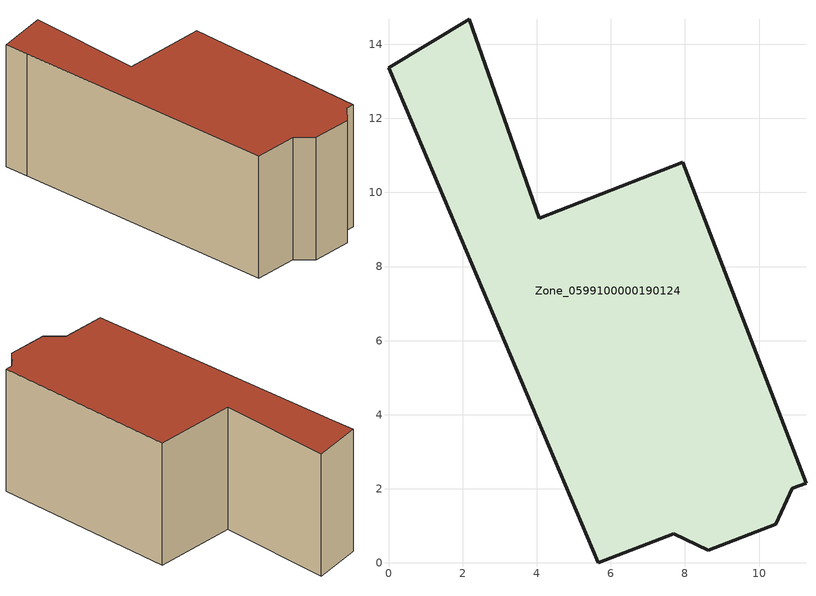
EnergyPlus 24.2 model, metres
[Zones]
Zone_0599100000190124
 floor ground (C_G): 7.95,10.81 11.27,2.15 10.9,2.01 10.46,1.04 8.63,0.35 7.7,0.79 5.67,0 0.47,12.29 0,13.36 2.17,14.68 4.07,9.3 z0
 wall outside (C_F): 4.07,9.3 2.17,14.68 0,13.36 0.47,12.29 5.67,0 7.7,0.79 8.63,0.35 10.46,1.04 10.9,2.01 11.27,2.15 7.95,10.81 4.07,9.3 z0:6.15
 roof outside (C_R): 11.27,2.15 7.95,10.81 4.07,9.3 2.17,14.68 0,13.36 0.47,12.29 5.67,0 7.7,0.79 8.63,0.35 10.46,1.04 10.9,2.01 z6.15
[BUILDING]
Pand.0599100000190124: North Axis=0; Terrain=City; Loads Convergence Tolerance Value=0.04; Temperature Convergence Tolerance Value=0.4; Solar Distribution=FullExterior; Maximum Number of Warmup Days=25; Minimum Number of Warmup Days=1
[Site:Location]
Rotterdam.The.Hague.AP_ZH_NLD Design_Conditions: Latitude=51.96; Longitude=4.45; Time Zone=1; Elevation=-4.5
[SITE:GROUNDTEMPERATURE:BUILDINGSURFACE]
18, 18, 18, 18, 18, 18, 18, 18, 18, 18, 18, 18
[MATERIAL] Thermal Absorptance=0.9; Solar Absorptance=0.7; Visible Absorptance=0.7
Name | Roughness | Thickness | Conductivity | Density | Specific Heat
G.TI.1946 | MediumSmooth | 0.15 | 1 | 540 | 1210
F.TI.1946 | Rough | 0.3 | 0.857143 | 1920 | 840
R.TI.1946 | MediumRough | 0.2 | 0.1 | 1500 | 1000
[CONSTRUCTION]
C_G: G.TI.1946
C_F: F.TI.1946
C_R: R.TI.1946
[ZONE]
Zone_0599100000190124: Type=1; Multiplier=1; Ceiling Height=Autocalculate; Volume=Autocalculate; Floor Area=autocalculate; Part of Total Floor Area=Yes
[ZONEINFILTRATION:DESIGNFLOWRATE]
Infil_Zone_0599100000190124: Zone or ZoneList or Space or SpaceList=Zone_0599100000190124; Schedule=AlwaysOn; Design Flow Rate Calculation Method=Flow/Area; Flow Rate per Floor Area=0.003; Constant Term Coefficient=1; Temperature Term Coefficient=0; Velocity Term Coefficient=0; Velocity Squared Term Coefficient=0
[HVACTEMPLATE:ZONE:IDEALLOADSAIRSYSTEM]
Zone_0599100000190124: Maximum Heating Supply Air Temperature=50; Minimum Cooling Supply Air Temperature=13; Maximum Heating Supply Air Humidity Ratio=0.0156; Minimum Cooling Supply Air Humidity Ratio=0.0077; Heating Limit=NoLimit; Cooling Limit=NoLimit; Dehumidification Control Type=ConstantSensibleHeatRatio; Cooling Sensible Heat Ratio=0.7; Dehumidification Setpoint=60; Humidification Control Type=None; Humidification Setpoint=30; Outdoor Air Method=None; Outdoor Air Flow Rate per Person=0.00944; Outdoor Air Flow Rate per Zone Floor Area=0; Outdoor Air Flow Rate per Zone=0; Demand Controlled Ventilation Type=None; Outdoor Air Economizer Type=NoEconomizer; Heat Recovery Type=None; Sensible Heat Recovery Effectiveness=0.7; Latent Heat Recovery Effectiveness=0.65
[ZONECONTROL:THERMOSTAT]
ThermostatControl_Zone_0599100000190124: Zone or ZoneList=Zone_0599100000190124; Control Type Schedule=DualSetpointControlType; Control 1=Thermostat_Zone_0599100000190124; Temperature Difference Between Cutout And Setpoint=0
[THERMOSTATSETPOINT:DUALSETPOINT]
Thermostat_Zone_0599100000190124: Heating Setpoint Temperature Schedule=HeatingSetpoint_Zone_0599100000190124; Cooling Setpoint Temperature Schedule=CoolingSetpoint_Zone_0599100000190124
[SCHEDULE:COMPACT]
HeatingSetpoint_Zone_0599100000190124: Through: 12/31, For: AllDays, Until: 24:00, 21
CoolingSetpoint_Zone_0599100000190124: Through: 12/31, For: AllDays, Until: 24:00, 24
DualSetpointControlType: Through: 12/31, For: AllDays, Until: 24:00, 4
AlwaysOn: Through: 12/31, For: AllDays, Until: 24:00, 1
